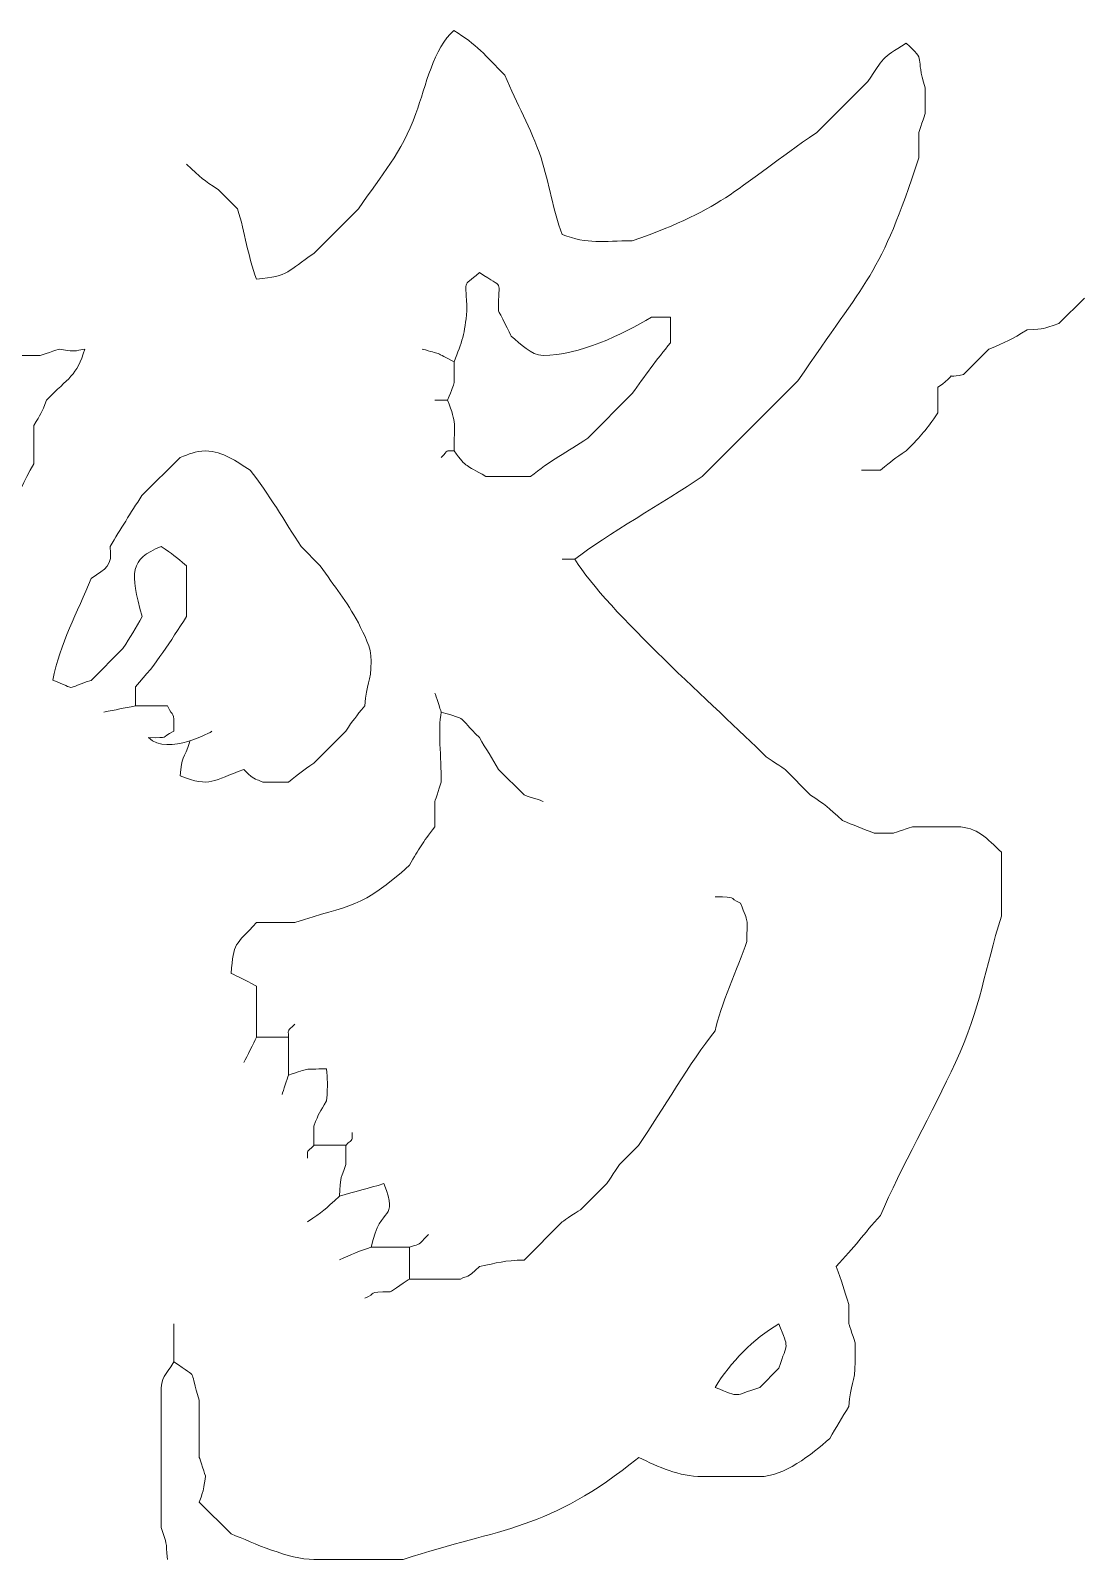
# Model space of a CAD drawing. Header units: millimetres. Extents: x -206 to 205, y -140 to 141.
# Drawn here: x -50.44 to -25.05, y 7.23 to 44.06 of the extents above; entities that cross this region are included whole.
import ezdxf

# ---------------------------------------------------------------- set-up
doc = ezdxf.new("R2010")
doc.units = ezdxf.units.MM
doc.header["$MEASUREMENT"] = 0
doc.layers.add('svg2', color=7, linetype='Continuous')

msp = doc.modelspace()

# ---------------------------------------------------------------- linework, layer by layer
at = {"layer": 'svg2', "color": 1, "lineweight": 9}
for points, knots in [([(-37.3253, 31.321), (-36.5893, 31.9022), (-35.1606, 32.7052), (-34.2553, 33.3161), (-34.2553, 33.3161), (-34.2553, 33.3161), (-31.9544, 35.618), (-31.9544, 35.618), (-31.9544, 35.618), (-30.3001, 38.066), (-29.9615, 38.1413), (-29.0382, 40.9889), (-29.0382, 40.9889), (-29.0382, 40.9889), (-29.0382, 41.6033), (-29.0382, 41.6033), (-29.0382, 41.6033), (-29.0351, 41.612), (-28.8945, 42.0376), (-28.8852, 42.0632), (-28.8852, 42.0632), (-28.8852, 42.0632), (-28.8852, 42.677), (-28.8852, 42.677), (-28.8852, 42.677), (-29.141, 43.4678), (-28.8315, 43.3102), (-29.3445, 43.7517), (-29.3445, 43.7517), (-29.9619, 43.3742), (-29.8755, 43.4085), (-30.2659, 42.8304), (-30.2659, 42.8304), (-30.2659, 42.8304), (-31.494, 41.6033), (-31.494, 41.6033), (-31.494, 41.6033), (-33.4312, 40.2942), (-33.6567, 39.7859), (-35.9438, 38.9944), (-35.9438, 38.9944), (-36.6549, 38.9944), (-37.0047, 38.904), (-37.6323, 39.1474), (-37.6323, 39.1474), (-37.861, 39.7363), (-37.9377, 40.3711), (-38.1428, 40.9889), (-38.1428, 40.9889), (-38.3956, 41.749), (-38.7271, 42.2713), (-39.013, 42.9844), (-39.013, 42.9844), (-39.4912, 43.4622), (-39.6901, 43.7216), (-40.2406, 44.0581), (-40.2406, 44.0581), (-40.7363, 43.6458), (-40.9152, 42.7246), (-41.1568, 42.0637), (-41.1568, 42.0637), (-41.5174, 41.0806), (-41.9639, 40.6182), (-42.5424, 39.7618), (-42.5424, 39.7618), (-42.5424, 39.7618), (-43.6167, 38.687), (-43.6167, 38.687), (-43.6167, 38.687), (-44.2571, 38.2681), (-44.2008, 38.1346), (-44.9983, 38.0733), (-44.9983, 38.0733), (-45.2091, 38.6164), (-45.2731, 39.1893), (-45.4577, 39.7618), (-45.4577, 39.7618), (-45.4577, 39.7618), (-45.9186, 40.2217), (-45.9186, 40.2217), (-45.9186, 40.2217), (-46.293, 40.4723), (-46.3262, 40.504), (-46.6858, 40.8359)], [0, 0, 0, 0, 0.0454545, 0.0454545, 0.0454545, 0.0454545, 0.0909091, 0.0909091, 0.0909091, 0.0909091, 0.1363636, 0.1363636, 0.1363636, 0.1363636, 0.1818182, 0.1818182, 0.1818182, 0.1818182, 0.2272727, 0.2272727, 0.2272727, 0.2272727, 0.2727273, 0.2727273, 0.2727273, 0.2727273, 0.3181818, 0.3181818, 0.3181818, 0.3181818, 0.3636364, 0.3636364, 0.3636364, 0.3636364, 0.4090909, 0.4090909, 0.4090909, 0.4090909, 0.4545455, 0.4545455, 0.4545455, 0.4545455, 0.5, 0.5, 0.5, 0.5, 0.5454545, 0.5454545, 0.5454545, 0.5454545, 0.5909091, 0.5909091, 0.5909091, 0.5909091, 0.6363636, 0.6363636, 0.6363636, 0.6363636, 0.6818182, 0.6818182, 0.6818182, 0.6818182, 0.7272727, 0.7272727, 0.7272727, 0.7272727, 0.7727273, 0.7727273, 0.7727273, 0.7727273, 0.8181818, 0.8181818, 0.8181818, 0.8181818, 0.8636364, 0.8636364, 0.8636364, 0.8636364, 0.9090909, 0.9090909, 0.9090909, 0.9090909, 1, 1, 1, 1]), ([(-25.0467, 37.6127), (-25.0467, 37.6127), (-25.6611, 36.9994), (-25.6611, 36.9994), (-25.6611, 36.9994), (-26.1118, 36.85), (-25.943, 36.8828), (-26.4284, 36.846), (-26.4284, 36.846), (-26.813, 36.6153), (-26.9368, 36.5509), (-27.3496, 36.3856), (-27.3496, 36.3856), (-27.3496, 36.3856), (-27.963, 35.7712), (-27.963, 35.7712), (-27.963, 35.7712), (-28.5794, 35.6423), (-27.9379, 35.9303), (-28.5763, 35.4649), (-28.5763, 35.4649), (-28.5763, 35.4649), (-28.5763, 34.8511), (-28.5763, 34.8511), (-28.5763, 34.8511), (-28.8684, 34.4198), (-28.9491, 34.3339), (-29.3435, 33.9303), (-29.3435, 33.9303), (-29.6347, 33.7441), (-29.6806, 33.694), (-29.9585, 33.4694), (-29.9585, 33.4694), (-29.9585, 33.4694), (-30.4188, 33.4694), (-30.4188, 33.4694)], [0, 0, 0, 0, 0.1, 0.1, 0.1, 0.1, 0.2, 0.2, 0.2, 0.2, 0.3, 0.3, 0.3, 0.3, 0.4, 0.4, 0.4, 0.4, 0.5, 0.5, 0.5, 0.5, 0.6, 0.6, 0.6, 0.6, 0.7, 0.7, 0.7, 0.7, 0.8, 0.8, 0.8, 0.8, 1, 1, 1, 1]), ([(-37.6311, 31.3216), (-37.6311, 31.3216), (-37.3242, 31.321), (-37.3242, 31.321), (-37.3242, 31.321), (-36.5534, 30.0607), (-33.9194, 27.7629), (-32.7204, 26.5639), (-32.7204, 26.5639), (-32.7026, 26.5552), (-32.2872, 26.2739), (-32.2601, 26.2575), (-32.2601, 26.2575), (-32.2601, 26.2575), (-31.6467, 25.6431), (-31.6467, 25.6431), (-31.6467, 25.6431), (-31.2727, 25.3934), (-31.2391, 25.3613), (-30.8795, 25.0298), (-30.8795, 25.0298), (-30.6278, 24.9264), (-30.3649, 24.8242), (-30.1122, 24.7228), (-30.1122, 24.7228), (-30.1122, 24.7228), (-29.6512, 24.7228), (-29.6512, 24.7228), (-29.6512, 24.7228), (-29.6425, 24.726), (-29.2169, 24.8667), (-29.1908, 24.8758), (-29.1908, 24.8758), (-29.1908, 24.8758), (-28.4236, 24.8758), (-28.4236, 24.8758), (-28.4236, 24.8758), (-28.4236, 24.8758), (-28.1167, 24.8758), (-28.1167, 24.8758), (-28.1167, 24.8758), (-27.6251, 24.8758), (-27.3985, 24.5914), (-27.043, 24.262), (-27.043, 24.262), (-27.043, 24.262), (-27.043, 22.7279), (-27.043, 22.7279), (-27.043, 22.7279), (-27.4645, 21.4287), (-27.5274, 20.5473), (-28.1541, 19.1979), (-28.1541, 19.1979), (-28.7013, 18.0177), (-29.4778, 16.6515), (-29.9582, 15.5153), (-29.9582, 15.5153), (-30.3777, 15.0606), (-30.5817, 14.7486), (-31.0323, 14.2877), (-31.0323, 14.2877), (-30.8846, 13.9266), (-30.8462, 13.7373), (-30.7255, 13.3664), (-30.7255, 13.3664), (-30.7255, 13.3664), (-30.7255, 12.9066), (-30.7255, 12.9066), (-30.7255, 12.9066), (-30.7225, 12.8973), (-30.5817, 12.4718), (-30.5725, 12.4462), (-30.5725, 12.4462), (-30.5725, 12.4462), (-30.5725, 11.9853), (-30.5725, 11.9853), (-30.5725, 11.9853), (-30.5725, 11.4666), (-30.6835, 11.4676), (-30.7255, 10.9116), (-30.7255, 10.9116), (-30.8836, 10.6451), (-31.0273, 10.4093), (-31.1859, 10.1444), (-31.1859, 10.1444), (-31.6135, 9.7494), (-32.303, 9.2236), (-32.8744, 9.2236), (-32.8744, 9.2236), (-32.8744, 9.2236), (-34.255, 9.2236), (-34.255, 9.2236), (-34.255, 9.2236), (-34.8315, 9.2236), (-35.3072, 9.4594), (-35.7896, 9.684), (-35.7896, 9.684), (-37.98, 7.9079), (-39.0659, 8.0072), (-41.4676, 7.2281), (-41.4676, 7.2281), (-41.4676, 7.2281), (-42.0819, 7.2281), (-42.0819, 7.2281), (-42.0819, 7.2281), (-42.0819, 7.2281), (-43.6165, 7.2281), (-43.6165, 7.2281), (-43.6165, 7.2281), (-44.2272, 7.2281), (-45.0631, 7.6225), (-45.6119, 7.8425), (-45.6119, 7.8425), (-45.6119, 7.8425), (-46.3783, 8.6097), (-46.3783, 8.6097), (-46.3783, 8.6097), (-46.2431, 8.9867), (-46.2933, 8.8727), (-46.2253, 9.2236), (-46.2253, 9.2236), (-46.2283, 9.2323), (-46.369, 9.6579), (-46.3783, 9.6834), (-46.3783, 9.6834), (-46.3783, 9.6834), (-46.3783, 11.0645), (-46.3783, 11.0645), (-46.3783, 11.0645), (-46.6468, 11.841), (-46.3471, 11.548), (-46.9926, 11.9859)], [0, 0, 0, 0, 0.0294118, 0.0294118, 0.0294118, 0.0294118, 0.0588235, 0.0588235, 0.0588235, 0.0588235, 0.0882353, 0.0882353, 0.0882353, 0.0882353, 0.1176471, 0.1176471, 0.1176471, 0.1176471, 0.1470588, 0.1470588, 0.1470588, 0.1470588, 0.1764706, 0.1764706, 0.1764706, 0.1764706, 0.2058824, 0.2058824, 0.2058824, 0.2058824, 0.2352941, 0.2352941, 0.2352941, 0.2352941, 0.2647059, 0.2647059, 0.2647059, 0.2647059, 0.2941176, 0.2941176, 0.2941176, 0.2941176, 0.3235294, 0.3235294, 0.3235294, 0.3235294, 0.3529412, 0.3529412, 0.3529412, 0.3529412, 0.3823529, 0.3823529, 0.3823529, 0.3823529, 0.4117647, 0.4117647, 0.4117647, 0.4117647, 0.4411765, 0.4411765, 0.4411765, 0.4411765, 0.4705882, 0.4705882, 0.4705882, 0.4705882, 0.5, 0.5, 0.5, 0.5, 0.5294118, 0.5294118, 0.5294118, 0.5294118, 0.5588235, 0.5588235, 0.5588235, 0.5588235, 0.5882353, 0.5882353, 0.5882353, 0.5882353, 0.6176471, 0.6176471, 0.6176471, 0.6176471, 0.6470588, 0.6470588, 0.6470588, 0.6470588, 0.6764706, 0.6764706, 0.6764706, 0.6764706, 0.7058824, 0.7058824, 0.7058824, 0.7058824, 0.7352941, 0.7352941, 0.7352941, 0.7352941, 0.7647059, 0.7647059, 0.7647059, 0.7647059, 0.7941176, 0.7941176, 0.7941176, 0.7941176, 0.8235294, 0.8235294, 0.8235294, 0.8235294, 0.8529412, 0.8529412, 0.8529412, 0.8529412, 0.8823529, 0.8823529, 0.8823529, 0.8823529, 0.9117647, 0.9117647, 0.9117647, 0.9117647, 0.9411765, 0.9411765, 0.9411765, 0.9411765, 1, 1, 1, 1]), ([(-40.7002, 28.099), (-40.6721, 28.0265), (-40.5745, 27.7108), (-40.5464, 27.6386), (-40.5464, 27.6386), (-40.6322, 27.208), (-40.5464, 26.5772), (-40.5464, 25.9507), (-40.5464, 25.9507), (-40.5504, 25.941), (-40.6911, 25.5154), (-40.7002, 25.4897), (-40.7002, 25.4897), (-40.7002, 25.4897), (-40.7002, 24.8759), (-40.7002, 24.8759), (-40.7002, 24.8759), (-41.0128, 24.4799), (-41.0701, 24.3629), (-41.3136, 23.9552), (-41.3136, 23.9552), (-42.4476, 22.9086), (-42.7746, 22.996), (-44.0764, 22.5741), (-44.0764, 22.5741), (-44.0764, 22.5741), (-44.9971, 22.5741), (-44.9971, 22.5741), (-44.9971, 22.5741), (-45.5189, 22.0093), (-45.5526, 22.103), (-45.6109, 21.3469), (-45.6109, 21.3469), (-45.5168, 21.3065), (-45.0953, 21.0865), (-44.9971, 21.0395), (-44.9971, 21.0395), (-44.9971, 21.0395), (-44.9961, 19.8118), (-44.9961, 19.8118), (-44.9961, 19.8118), (-45.0775, 19.6562), (-45.2232, 19.353), (-45.304, 19.198)], [0, 0, 0, 0, 0.0833333, 0.0833333, 0.0833333, 0.0833333, 0.1666667, 0.1666667, 0.1666667, 0.1666667, 0.25, 0.25, 0.25, 0.25, 0.3333333, 0.3333333, 0.3333333, 0.3333333, 0.4166667, 0.4166667, 0.4166667, 0.4166667, 0.5, 0.5, 0.5, 0.5, 0.5833333, 0.5833333, 0.5833333, 0.5833333, 0.6666667, 0.6666667, 0.6666667, 0.6666667, 0.75, 0.75, 0.75, 0.75, 0.8333333, 0.8333333, 0.8333333, 0.8333333, 1, 1, 1, 1]), ([(-38.0917, 25.49), (-38.1044, 25.4955), (-38.5393, 25.6373), (-38.552, 25.6434), (-38.552, 25.6434), (-38.552, 25.6434), (-39.1658, 26.2572), (-39.1658, 26.2572), (-39.1658, 26.2572), (-39.3234, 26.5237), (-39.4671, 26.7586), (-39.6262, 27.0245), (-39.6262, 27.0245), (-40.1715, 27.5586), (-39.8913, 27.4497), (-40.5475, 27.6383)], [0, 0, 0, 0, 0.2, 0.2, 0.2, 0.2, 0.4, 0.4, 0.4, 0.4, 0.6, 0.6, 0.6, 0.6, 1, 1, 1, 1]), ([(-33.9486, 23.1881), (-33.3761, 23.1881), (-33.6657, 23.1774), (-33.3342, 23.0346), (-33.3342, 23.0346), (-33.1311, 22.5098), (-33.1812, 22.7446), (-33.1812, 22.1138), (-33.1812, 22.1138), (-33.3961, 21.4924), (-33.8288, 20.5322), (-33.9486, 19.9655), (-33.9486, 19.9655), (-34.5419, 19.2135), (-35.2115, 18.0591), (-35.7901, 17.2033), (-35.7901, 17.2033), (-35.7901, 17.2033), (-36.2505, 16.7429), (-36.2505, 16.7429), (-36.2505, 16.7429), (-36.2596, 16.7249), (-36.5409, 16.3086), (-36.5573, 16.2825), (-36.5573, 16.2825), (-36.5573, 16.2825), (-37.1716, 15.6686), (-37.1716, 15.6686), (-37.1716, 15.6686), (-37.1896, 15.6594), (-37.6049, 15.3781), (-37.631, 15.3618), (-37.631, 15.3618), (-37.631, 15.3618), (-38.5523, 14.4404), (-38.5523, 14.4404), (-38.5523, 14.4404), (-39.0311, 14.4303), (-39.1947, 14.3694), (-39.6265, 14.288), (-39.6265, 14.288), (-39.9452, 13.9689), (-39.9042, 14.0845), (-40.0869, 13.9806), (-40.0869, 13.9806), (-40.0869, 13.9806), (-41.3146, 13.9806), (-41.3146, 13.9806)], [0, 0, 0, 0, 0.0769231, 0.0769231, 0.0769231, 0.0769231, 0.1538462, 0.1538462, 0.1538462, 0.1538462, 0.2307692, 0.2307692, 0.2307692, 0.2307692, 0.3076923, 0.3076923, 0.3076923, 0.3076923, 0.3846154, 0.3846154, 0.3846154, 0.3846154, 0.4615385, 0.4615385, 0.4615385, 0.4615385, 0.5384615, 0.5384615, 0.5384615, 0.5384615, 0.6153846, 0.6153846, 0.6153846, 0.6153846, 0.6923077, 0.6923077, 0.6923077, 0.6923077, 0.7692308, 0.7692308, 0.7692308, 0.7692308, 0.8461538, 0.8461538, 0.8461538, 0.8461538, 1, 1, 1, 1]), ([(-44.0761, 20.1189), (-44.2659, 19.9297), (-44.2301, 20.0382), (-44.2301, 19.8115), (-44.2301, 19.8115), (-44.2301, 19.8115), (-44.9974, 19.8115), (-44.9974, 19.8115)], [0, 0, 0, 0, 0.3333333, 0.3333333, 0.3333333, 0.3333333, 1, 1, 1, 1]), ([(-44.231, 19.8117), (-44.231, 19.8117), (-44.231, 18.8909), (-44.231, 18.8909), (-44.231, 18.8909), (-44.2581, 18.8189), (-44.3568, 18.5032), (-44.3839, 18.4311)], [0, 0, 0, 0, 0.3333333, 0.3333333, 0.3333333, 0.3333333, 1, 1, 1, 1]), ([(-43.0021, 14.4417), (-42.6973, 14.5864), (-42.5597, 14.6407), (-42.2349, 14.7491), (-42.2349, 14.7491), (-42.0042, 15.8407), (-41.5724, 15.3143), (-41.9279, 16.2837), (-41.9279, 16.2837), (-42.3096, 16.1594), (-42.6196, 16.1001), (-43.0021, 15.9763), (-43.0021, 15.9763), (-42.9622, 16.4812), (-43.0053, 16.2713), (-42.8482, 16.7436), (-42.8482, 16.7436), (-42.8482, 16.7436), (-42.8482, 17.204), (-42.8482, 17.204), (-42.8482, 17.204), (-42.8482, 17.204), (-43.6154, 17.204), (-43.6154, 17.204), (-43.6154, 17.204), (-43.6154, 17.204), (-43.6154, 17.6648), (-43.6154, 17.6648), (-43.6154, 17.6648), (-43.4958, 17.9968), (-43.4799, 17.9881), (-43.3091, 18.2781), (-43.3091, 18.2781), (-43.2769, 18.6807), (-43.2927, 18.7942), (-43.3091, 19.0455), (-43.3091, 19.0455), (-43.9121, 19.0332), (-43.6876, 19.068), (-44.2298, 18.8919)], [0, 0, 0, 0, 0.0909091, 0.0909091, 0.0909091, 0.0909091, 0.1818182, 0.1818182, 0.1818182, 0.1818182, 0.2727273, 0.2727273, 0.2727273, 0.2727273, 0.3636364, 0.3636364, 0.3636364, 0.3636364, 0.4545455, 0.4545455, 0.4545455, 0.4545455, 0.5454545, 0.5454545, 0.5454545, 0.5454545, 0.6363636, 0.6363636, 0.6363636, 0.6363636, 0.7272727, 0.7272727, 0.7272727, 0.7272727, 0.8181818, 0.8181818, 0.8181818, 0.8181818, 1, 1, 1, 1]), ([(-42.2349, 14.7478), (-42.2349, 14.7478), (-41.3146, 14.7478), (-41.3146, 14.7478), (-41.3146, 14.7478), (-41.3146, 14.7478), (-41.3146, 13.9806), (-41.3146, 13.9806), (-41.3146, 13.9806), (-41.3437, 13.9643), (-41.7454, 13.6901), (-41.7755, 13.6731), (-41.7755, 13.6731), (-42.3679, 13.6731), (-42.0758, 13.6439), (-42.3889, 13.5207)], [0, 0, 0, 0, 0.2, 0.2, 0.2, 0.2, 0.4, 0.4, 0.4, 0.4, 0.6, 0.6, 0.6, 0.6, 1, 1, 1, 1]), ([(-46.9935, 12.9066), (-46.9935, 12.9066), (-46.9935, 11.9859), (-46.9935, 11.9859), (-46.9935, 11.9859), (-47.1971, 11.6395), (-47.3005, 11.6585), (-47.3005, 11.2181), (-47.3005, 11.2181), (-47.3005, 11.2181), (-47.3005, 8.4563), (-47.3005, 8.4563), (-47.3005, 8.4563), (-47.3005, 8.4563), (-47.3005, 7.9955), (-47.3005, 7.9955), (-47.3005, 7.9955), (-47.1505, 7.5458), (-47.1833, 7.7136), (-47.1465, 7.2281)], [0, 0, 0, 0, 0.1666667, 0.1666667, 0.1666667, 0.1666667, 0.3333333, 0.3333333, 0.3333333, 0.3333333, 0.5, 0.5, 0.5, 0.5, 0.6666667, 0.6666667, 0.6666667, 0.6666667, 1, 1, 1, 1]), ([(-32.4129, 12.9066), (-32.1633, 12.2615), (-32.1971, 12.4969), (-32.4129, 11.8319), (-32.4129, 11.8319), (-32.4129, 11.8319), (-32.8733, 11.3715), (-32.8733, 11.3715), (-32.8733, 11.3715), (-33.5388, 11.1562), (-33.303, 11.1218), (-33.9486, 11.3719), (-33.9486, 11.3719), (-33.573, 11.9859), (-33.0272, 12.5311), (-32.4129, 12.9066)], [0, 0, 0, 0, 0.2, 0.2, 0.2, 0.2, 0.4, 0.4, 0.4, 0.4, 0.6, 0.6, 0.6, 0.6, 1, 1, 1, 1])]:
    msp.add_open_spline(points, degree=3, knots=knots, dxfattribs=at)
at = {"layer": 'svg2', "lineweight": 9}
for points, knots in [([(-40.2397, 36.0786), (-40.0479, 36.5473), (-39.9738, 36.7656), (-39.9327, 37.3064), (-39.9327, 37.3064), (-39.9327, 38.111), (-40.077, 37.8394), (-39.6263, 38.2267), (-39.6263, 38.2267), (-39.0018, 37.8036), (-39.1839, 38.1324), (-39.1655, 37.3059), (-39.1655, 37.3059), (-39.1476, 37.2655), (-38.876, 36.7329), (-38.859, 36.6926), (-38.859, 36.6926), (-38.6443, 36.5191), (-38.3834, 36.2322), (-38.0918, 36.2322), (-38.0918, 36.2322), (-37.2273, 36.2322), (-36.1853, 36.7314), (-35.482, 37.1529), (-35.482, 37.1529), (-35.482, 37.1529), (-35.0226, 37.1529), (-35.0226, 37.1529), (-35.0226, 37.1529), (-35.0226, 37.1529), (-35.0226, 36.5386), (-35.0226, 36.5386), (-35.0226, 36.5386), (-35.3551, 36.1278), (-35.6538, 35.7385), (-35.9429, 35.3114), (-35.9429, 35.3114), (-35.9429, 35.3114), (-37.0165, 34.2367), (-37.0165, 34.2367), (-37.0165, 34.2367), (-37.503, 33.919), (-37.9368, 33.6806), (-38.3982, 33.3164), (-38.3982, 33.3164), (-38.3982, 33.3164), (-39.4724, 33.3164), (-39.4724, 33.3164), (-39.4724, 33.3164), (-40.0029, 33.6341), (-39.8969, 33.4888), (-40.2397, 33.9303)], [0, 0, 0, 0, 0.0714286, 0.0714286, 0.0714286, 0.0714286, 0.1428571, 0.1428571, 0.1428571, 0.1428571, 0.2142857, 0.2142857, 0.2142857, 0.2142857, 0.2857143, 0.2857143, 0.2857143, 0.2857143, 0.3571429, 0.3571429, 0.3571429, 0.3571429, 0.4285714, 0.4285714, 0.4285714, 0.4285714, 0.5, 0.5, 0.5, 0.5, 0.5714286, 0.5714286, 0.5714286, 0.5714286, 0.6428571, 0.6428571, 0.6428571, 0.6428571, 0.7142857, 0.7142857, 0.7142857, 0.7142857, 0.7857143, 0.7857143, 0.7857143, 0.7857143, 0.8571429, 0.8571429, 0.8571429, 0.8571429, 1, 1, 1, 1]), ([(-50.0617, 35.158), (-50.1803, 34.8255), (-50.1967, 34.8342), (-50.3685, 34.5442), (-50.3685, 34.5442), (-50.3685, 34.5442), (-50.3685, 33.6235), (-50.3685, 33.6235), (-50.3685, 33.6235), (-50.8591, 32.8029), (-50.8801, 32.0208), (-51.9032, 32.3958), (-51.9032, 32.3958), (-51.8132, 32.8679), (-51.7891, 32.9017), (-51.5962, 33.3161), (-51.5962, 33.3161), (-51.9927, 33.8188), (-51.9241, 33.6107), (-52.0556, 34.2373), (-52.0556, 34.2373), (-52.4674, 34.6485), (-52.8531, 34.9431), (-53.1298, 35.3114), (-53.1298, 35.3114), (-52.9031, 36.0834), (-53.0209, 35.908), (-52.2096, 35.9248), (-52.2096, 35.9248), (-52.2009, 35.9289), (-51.7753, 36.0691), (-51.7492, 36.0788), (-51.7492, 36.0788), (-51.7492, 36.0788), (-51.1359, 36.0788), (-51.1359, 36.0788), (-51.1359, 36.0788), (-51.1266, 36.0824), (-50.701, 36.2231), (-50.6749, 36.2322), (-50.6749, 36.2322), (-50.6749, 36.2322), (-50.2145, 36.2322), (-50.2145, 36.2322), (-50.2145, 36.2322), (-50.2054, 36.2354), (-49.7798, 36.376), (-49.7537, 36.3852), (-49.7537, 36.3852), (-49.3015, 36.2906), (-49.2913, 36.3765), (-49.1404, 36.3852), (-49.1404, 36.3852), (-49.3292, 35.7295), (-49.5271, 35.7034), (-50.0617, 35.158)], [0, 0, 0, 0, 0.0666667, 0.0666667, 0.0666667, 0.0666667, 0.1333333, 0.1333333, 0.1333333, 0.1333333, 0.2, 0.2, 0.2, 0.2, 0.2666667, 0.2666667, 0.2666667, 0.2666667, 0.3333333, 0.3333333, 0.3333333, 0.3333333, 0.4, 0.4, 0.4, 0.4, 0.4666667, 0.4666667, 0.4666667, 0.4666667, 0.5333333, 0.5333333, 0.5333333, 0.5333333, 0.6, 0.6, 0.6, 0.6, 0.6666667, 0.6666667, 0.6666667, 0.6666667, 0.7333333, 0.7333333, 0.7333333, 0.7333333, 0.8, 0.8, 0.8, 0.8, 0.8666667, 0.8666667, 0.8666667, 0.8666667, 1, 1, 1, 1]), ([(-40.7002, 35.158), (-40.7002, 35.158), (-40.3934, 35.158), (-40.3934, 35.158), (-40.3934, 35.158), (-40.1888, 35.6824), (-40.2398, 35.4476), (-40.2398, 36.0788), (-40.2398, 36.0788), (-40.6972, 36.3188), (-40.5452, 36.2599), (-41.0072, 36.3852)], [0, 0, 0, 0, 0.25, 0.25, 0.25, 0.25, 0.5, 0.5, 0.5, 0.5, 1, 1, 1, 1]), ([(-40.3935, 35.158), (-40.1659, 34.5708), (-40.2395, 34.5943), (-40.2395, 33.9303), (-40.2395, 33.9303), (-40.4657, 33.9303), (-40.3577, 33.9661), (-40.5475, 33.7769)], [0, 0, 0, 0, 0.3333333, 0.3333333, 0.3333333, 0.3333333, 1, 1, 1, 1]), ([(-46.6039, 26.9351), (-46.7537, 26.4844), (-46.8028, 26.5888), (-46.8397, 26.1039), (-46.8397, 26.1039), (-46.0913, 25.8138), (-46.0601, 25.9959), (-45.3051, 26.2574), (-45.3051, 26.2574), (-44.9864, 25.9386), (-45.0273, 26.0538), (-44.8447, 25.9504), (-44.8447, 25.9504), (-44.8447, 25.9504), (-44.2308, 25.9504), (-44.2308, 25.9504), (-44.2308, 25.9504), (-43.9552, 26.1683), (-43.8973, 26.2231), (-43.6166, 26.4108), (-43.6166, 26.4108), (-43.6166, 26.4108), (-42.8503, 27.1781), (-42.8503, 27.1781), (-42.8503, 27.1781), (-42.6635, 27.4681), (-42.6135, 27.5142), (-42.3899, 27.7919), (-42.3899, 27.7919), (-42.347, 28.3485), (-42.2359, 28.3475), (-42.2359, 28.8656), (-42.2359, 28.8656), (-42.2359, 29.2329), (-42.4037, 29.4877), (-42.5429, 29.7869), (-42.5429, 29.7869), (-42.8345, 30.3317), (-43.1198, 30.6585), (-43.4636, 31.1675), (-43.4636, 31.1675), (-43.4636, 31.1675), (-43.9244, 31.6284), (-43.9244, 31.6284), (-43.9244, 31.6284), (-44.3127, 32.2238), (-44.7169, 32.9185), (-45.1521, 33.4694), (-45.1521, 33.4694), (-45.4949, 33.6756), (-45.7957, 33.9303), (-46.2263, 33.9303), (-46.2263, 33.9303), (-46.4928, 33.9303), (-46.611, 33.852), (-46.8397, 33.7768), (-46.8397, 33.7768), (-46.8397, 33.7768), (-47.761, 32.856), (-47.761, 32.856), (-47.761, 32.856), (-48.0387, 32.4315), (-48.2714, 32.0571), (-48.5282, 31.6284), (-48.5282, 31.6284), (-48.4642, 31.1557), (-48.6208, 31.1062), (-48.9865, 30.8611), (-48.9865, 30.8611), (-49.3144, 30.0432), (-49.7401, 29.2908), (-49.9079, 28.4058), (-49.9079, 28.4058), (-49.2842, 28.1772), (-49.6751, 28.1822), (-48.9865, 28.4052), (-48.9865, 28.4052), (-48.9865, 28.4052), (-48.2193, 29.173), (-48.2193, 29.173), (-48.2193, 29.173), (-48.0346, 29.4503), (-47.9128, 29.6538), (-47.759, 29.9404), (-47.759, 29.9404), (-48.0494, 31.0165), (-48.0577, 31.3194), (-47.3, 31.6284), (-47.3, 31.6284), (-47.0095, 31.4427), (-46.9645, 31.3921), (-46.6857, 31.1675), (-46.6857, 31.1675), (-46.6857, 31.1675), (-46.6857, 29.9404), (-46.6857, 29.9404), (-46.6857, 29.9404), (-47.0873, 29.3276), (-47.3901, 28.8201), (-47.9138, 28.2523), (-47.9138, 28.2523), (-47.9138, 28.2523), (-47.9138, 27.7919), (-47.9138, 27.7919), (-47.9138, 27.7919), (-48.2161, 27.7336), (-48.3784, 27.6968), (-48.6812, 27.638)], [0, 0, 0, 0, 0.0357143, 0.0357143, 0.0357143, 0.0357143, 0.0714286, 0.0714286, 0.0714286, 0.0714286, 0.1071429, 0.1071429, 0.1071429, 0.1071429, 0.1428571, 0.1428571, 0.1428571, 0.1428571, 0.1785714, 0.1785714, 0.1785714, 0.1785714, 0.2142857, 0.2142857, 0.2142857, 0.2142857, 0.25, 0.25, 0.25, 0.25, 0.2857143, 0.2857143, 0.2857143, 0.2857143, 0.3214286, 0.3214286, 0.3214286, 0.3214286, 0.3571429, 0.3571429, 0.3571429, 0.3571429, 0.3928571, 0.3928571, 0.3928571, 0.3928571, 0.4285714, 0.4285714, 0.4285714, 0.4285714, 0.4642857, 0.4642857, 0.4642857, 0.4642857, 0.5, 0.5, 0.5, 0.5, 0.5357143, 0.5357143, 0.5357143, 0.5357143, 0.5714286, 0.5714286, 0.5714286, 0.5714286, 0.6071429, 0.6071429, 0.6071429, 0.6071429, 0.6428571, 0.6428571, 0.6428571, 0.6428571, 0.6785714, 0.6785714, 0.6785714, 0.6785714, 0.7142857, 0.7142857, 0.7142857, 0.7142857, 0.75, 0.75, 0.75, 0.75, 0.7857143, 0.7857143, 0.7857143, 0.7857143, 0.8214286, 0.8214286, 0.8214286, 0.8214286, 0.8571429, 0.8571429, 0.8571429, 0.8571429, 0.8928571, 0.8928571, 0.8928571, 0.8928571, 0.9285714, 0.9285714, 0.9285714, 0.9285714, 1, 1, 1, 1]), ([(-47.9127, 27.7919), (-47.9127, 27.7919), (-47.1453, 27.7919), (-47.1453, 27.7919), (-47.1453, 27.7919), (-47.0026, 27.4609), (-46.9913, 27.7504), (-46.9913, 27.178), (-46.9913, 27.178), (-47.3463, 27.0082), (-47.0583, 27.0245), (-47.6057, 27.0245), (-47.6057, 27.0245), (-47.1141, 26.5692), (-46.0722, 27.178), (-46.0722, 27.178)], [0, 0, 0, 0, 0.2, 0.2, 0.2, 0.2, 0.4, 0.4, 0.4, 0.4, 0.6, 0.6, 0.6, 0.6, 1, 1, 1, 1])]:
    msp.add_open_spline(points, degree=3, knots=knots, dxfattribs=at)
at = {"layer": 'svg2', "color": 1, "lineweight": 9}
for points in [[(-42.8493, 17.2031), (-42.6606, 17.3923), (-42.6963, 17.2839), (-42.6963, 17.5101)], [(-43.7704, 16.8964), (-43.7704, 17.1219), (-43.8063, 17.0136), (-43.6165, 17.2033)], [(-43.0021, 15.9753), (-43.3607, 15.6442), (-43.395, 15.6116), (-43.7694, 15.3615)], [(-40.8542, 15.0541), (-41.1529, 14.7558), (-41.0091, 14.8622), (-41.3146, 14.7471)]]:
    msp.add_open_spline(points, degree=3, dxfattribs=at)

doc.saveas('drawing.dxf')
